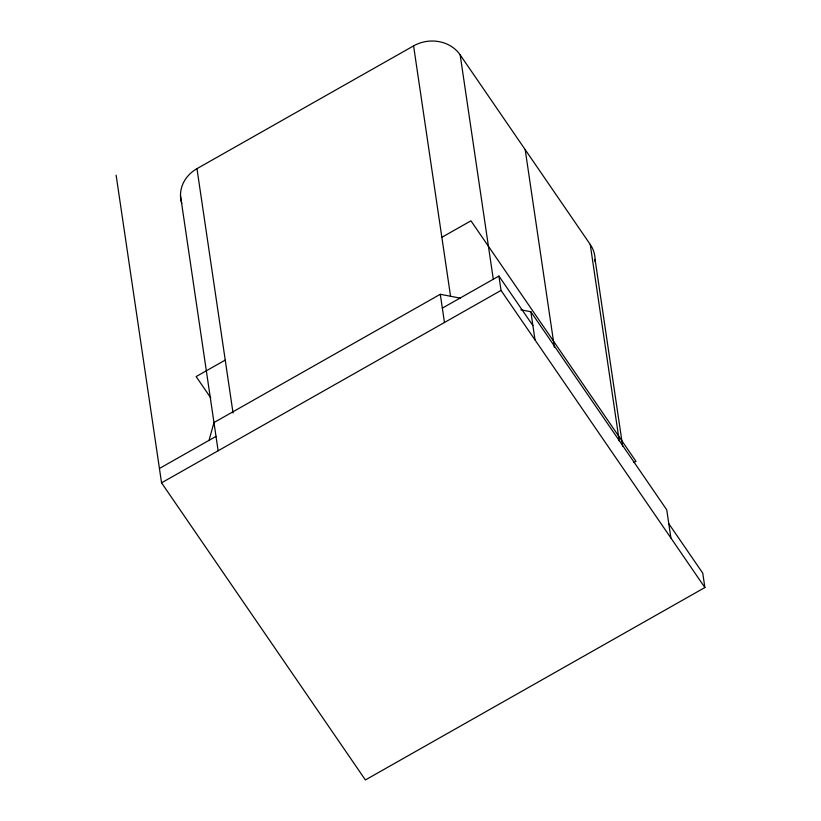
<?xml version="1.0" encoding="UTF-8"?>
<svg xmlns="http://www.w3.org/2000/svg" width="821" height="821" viewBox="0 0 821 821"><rect width="100%" height="100%" fill="white"/><g stroke="black" fill="none" stroke-linecap="round" stroke-linejoin="round"><path stroke-width="1.23" d="M209.17 439.871L213.963 422.558L440.292 294.287L460.417 298.167M181.81 203.464A34.02 30.254 -8.4 0 1 196.968 168.664L413.589 45.884A34.02 30.254 -8.4 0 1 460.16 54.863L590.237 244.453A34.02 30.254 -8.4 0 1 595.02 261.653M225.231 360.091L196.137 376.582L210.812 397.969M441.862 237.31L470.956 220.818L635.977 461.34L633.822 462.562M159.428 468.473L216.005 436.403M442.334 308.132L498.922 276.061L532.891 325.588M668.787 523.665L702.766 573.181L704.88 587.538L365.396 779.95L161.552 482.83L501.036 290.418L498.922 276.061M520.791 309.804L530.848 311.744L666.744 509.82L670.911 538.022M501.036 290.418L704.88 587.538M595.071 259.395L622.708 446.532M590.237 244.453L619.239 440.908M525.194 149.658L554.391 347.365M530.848 311.744L535.015 339.945M460.16 54.863L493.257 278.986M413.589 45.884L450.585 296.412M440.292 294.287L444.459 322.489M196.968 168.664L233.031 412.901M180.497 195.675L218.129 450.76M116.12 175.181L161.552 482.83"/></g></svg>
